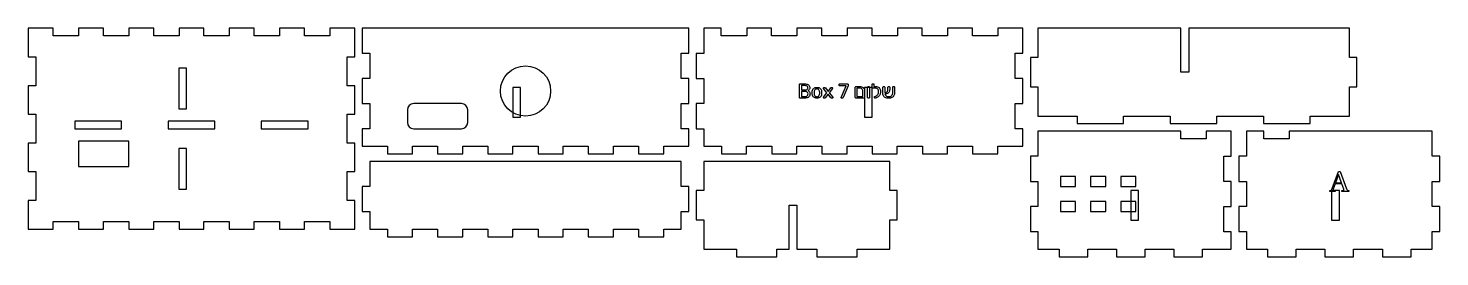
# Model space of a CAD drawing. Header units: millimetres. Extents: x 5 to 567, y 304 to 395.
import ezdxf

# ---------------------------------------------------------------- set-up
doc = ezdxf.new("R2010")
doc.units = ezdxf.units.MM
for name, color, linetype in [('CUT', 1, 'CONTINUOUS'), ('ENGRAVE', 7, 'CONTINUOUS'), ('SCORE', 5, 'CONTINUOUS')]:
    doc.layers.add(name, color=color, linetype=linetype)

msp = doc.modelspace()

# ---------------------------------------------------------------- linework, layer by layer
at = {"layer": 'CUT'}
for points in [[(5, 315), (14.95, 315), (14.95, 318), (25.05, 318), (25.05, 315), (34.95, 315), (34.95, 318), (45.05, 318), (45.05, 315), (54.95, 315), (54.95, 318), (65.05, 318), (65.05, 315), (74.95, 315), (74.95, 318), (85.05, 318), (85.05, 315), (94.95, 315), (94.95, 318), (105.05, 318), (105.05, 315), (114.95, 315), (114.95, 318), (125.05, 318), (125.05, 315), (135, 315), (135, 326.3786), (132, 326.3786), (132, 337.9071), (135, 337.9071), (135, 349.2357), (132, 349.2357), (132, 360.7643), (135, 360.7643), (135, 372.0929), (132, 372.0929), (132, 383.6214), (135, 383.6214), (135, 395), (125.05, 395), (125.05, 392), (114.95, 392), (114.95, 395), (105.05, 395), (105.05, 392), (94.95, 392), (94.95, 395), (85.05, 395), (85.05, 392), (74.95, 392), (74.95, 395), (65.05, 395), (65.05, 392), (54.95, 392), (54.95, 395), (45.05, 395), (45.05, 392), (34.95, 392), (34.95, 395), (25.05, 395), (25.05, 392), (14.95, 392), (14.95, 395), (5, 395), (5, 383.6214), (8, 383.6214), (8, 372.0929), (5, 372.0929), (5, 360.7643), (8, 360.7643), (8, 349.2357), (5, 349.2357), (5, 337.9071), (8, 337.9071), (8, 326.3786), (5, 326.3786)], [(138, 348), (148, 348), (148, 345), (158, 345), (158, 348), (168, 348), (168, 345), (178, 345), (178, 348), (188, 348), (188, 345), (198, 345), (198, 348), (208, 348), (208, 345), (218, 345), (218, 348), (228, 348), (228, 345), (238, 345), (238, 348), (248, 348), (248, 345), (258, 345), (258, 348), (268, 348), (268, 354.95), (265, 354.95), (265, 365.05), (268, 365.05), (268, 374.95), (265, 374.95), (265, 385.05), (268, 385.05), (268, 395), (138, 395), (138, 385.05), (141, 385.05), (141, 374.95), (138, 374.95), (138, 365.05), (141, 365.05), (141, 354.95), (138, 354.95)], [(274, 348), (281, 348), (281, 345), (291, 345), (291, 348), (301, 348), (301, 345), (311, 345), (311, 348), (321, 348), (321, 345), (331, 345), (331, 348), (341, 348), (341, 345), (351, 345), (351, 348), (361, 348), (361, 345), (371, 345), (371, 348), (381, 348), (381, 345), (391, 345), (391, 348), (401, 348), (401, 354.95), (398, 354.95), (398, 365.05), (401, 365.05), (401, 374.95), (398, 374.95), (398, 385.05), (401, 385.05), (401, 395), (391.05, 395), (391.05, 392), (380.95, 392), (380.95, 395), (371.05, 395), (371.05, 392), (360.95, 392), (360.95, 395), (351.05, 395), (351.05, 392), (340.95, 392), (340.95, 395), (331.05, 395), (331.05, 392), (320.95, 392), (320.95, 395), (311.05, 395), (311.05, 392), (300.95, 392), (300.95, 395), (291.05, 395), (291.05, 392), (280.95, 392), (280.95, 395), (274, 395), (274, 385), (271, 385), (271, 375), (274, 375), (274, 365), (271, 365), (271, 355), (274, 355)], [(407, 360), (422.5714, 360), (422.5714, 357), (441.1429, 357), (441.1429, 360), (459.7143, 360), (459.7143, 357), (478.2857, 357), (478.2857, 360), (496.8571, 360), (496.8571, 357), (515.4286, 357), (515.4286, 360), (531, 360), (531, 371.6667), (534, 371.6667), (534, 383.3333), (531, 383.3333), (531, 395), (467.05, 395), (467.05, 377.5), (463.95, 377.5), (463.95, 395), (407, 395), (407, 383.3333), (404, 383.3333), (404, 371.6667), (407, 371.6667)], [(64.95, 362.95), (68.05, 362.95), (68.05, 379.05), (64.95, 379.05)], [(197.95, 359.6167), (201.05, 359.6167), (201.05, 371.3833), (197.95, 371.3833)], [(337.95, 359.6167), (341.05, 359.6167), (341.05, 371.3833), (337.95, 371.3833)], [(23.5214, 354.95), (42.1929, 354.95), (42.1929, 358.05), (23.5214, 358.05)], [(60.6643, 354.95), (79.3357, 354.95), (79.3357, 358.05), (60.6643, 358.05)], [(97.8071, 354.95), (116.4786, 354.95), (116.4786, 358.05), (97.8071, 358.05)], [(407, 307), (415.4286, 307), (415.4286, 304), (426.8571, 304), (426.8571, 307), (438.2857, 307), (438.2857, 304), (449.7143, 304), (449.7143, 307), (461.1429, 307), (461.1429, 304), (472.5714, 304), (472.5714, 307), (484, 307), (484, 313.95), (481, 313.95), (481, 324.05), (484, 324.05), (484, 333.95), (481, 333.95), (481, 344.05), (484, 344.05), (484, 354), (474.05, 354), (474.05, 351), (463.95, 351), (463.95, 354), (407, 354), (407, 344), (404, 344), (404, 334), (407, 334), (407, 324), (404, 324), (404, 314), (407, 314)], [(490, 307), (498.4286, 307), (498.4286, 304), (509.8571, 304), (509.8571, 307), (521.2857, 307), (521.2857, 304), (532.7143, 304), (532.7143, 307), (544.1429, 307), (544.1429, 304), (555.5714, 304), (555.5714, 307), (564, 307), (564, 314), (567, 314), (567, 324), (564, 324), (564, 334), (567, 334), (567, 344), (564, 344), (564, 354), (507.05, 354), (507.05, 351), (496.95, 351), (496.95, 354), (490, 354), (490, 344), (487, 344), (487, 334), (490, 334), (490, 324), (487, 324), (487, 314), (490, 314)], [(64.95, 330.95), (68.05, 330.95), (68.05, 347.05), (64.95, 347.05)], [(141, 315), (148, 315), (148, 312), (158, 312), (158, 315), (168, 315), (168, 312), (178, 312), (178, 315), (188, 315), (188, 312), (198, 312), (198, 315), (208, 315), (208, 312), (218, 312), (218, 315), (228, 315), (228, 312), (238, 312), (238, 315), (248, 315), (248, 312), (258, 312), (258, 315), (265, 315), (265, 322), (268, 322), (268, 332), (265, 332), (265, 342), (141, 342), (141, 332), (138, 332), (138, 322), (141, 322)], [(274, 307), (287, 307), (287, 304), (303, 304), (303, 307), (307.95, 307), (307.95, 324.5), (311.05, 324.5), (311.05, 307), (319, 307), (319, 304), (335, 304), (335, 307), (348, 307), (348, 318.6667), (351, 318.6667), (351, 330.3333), (348, 330.3333), (348, 342), (274, 342), (274, 330.3333), (271, 330.3333), (271, 318.6667), (274, 318.6667)], [(525.35, 330.04), (523.214, 330.04), (523.214, 330.388), (523.499, 330.4045), (523.706, 330.454), (523.856, 330.5455), (523.97, 330.688), (524.066, 330.883), (524.162, 331.132), (524.162, 331.132), (526.706, 337.96), (527.39, 337.96), (529.886, 331.048), (529.9805, 330.805), (530.072, 330.628), (530.1815, 330.508), (530.33, 330.436), (530.528, 330.4), (530.786, 330.388), (530.786, 330.388), (530.786, 330.04), (528.038, 330.04), (528.038, 330.388), (528.482, 330.388), (528.704, 330.427), (528.818, 330.544), (528.842, 330.718), (528.794, 330.928), (528.794, 330.928), (528.038, 333.04), (525.386, 333.04), (524.618, 330.892), (524.5775, 330.6865), (524.6, 330.526), (524.7035, 330.4225), (524.906, 330.388), (524.906, 330.388), (525.35, 330.388)], [(416, 332), (422, 332), (422, 336), (416, 336)], [(428, 332), (434, 332), (434, 336), (428, 336)], [(440, 332), (446, 332), (446, 336), (440, 336)], [(525.53, 333.448), (527.894, 333.448), (526.73, 336.712), (526.694, 336.712)], [(416, 322), (422, 322), (422, 326), (416, 326)], [(428, 322), (434, 322), (434, 326), (428, 326)], [(440, 322), (446, 322), (446, 326), (440, 326)], [(443.95, 318.6167), (447.05, 318.6167), (447.05, 330.3833), (443.95, 330.3833)], [(523.95, 318.6167), (527.05, 318.6167), (527.05, 330.3833), (523.95, 330.3833)]]:
    msp.add_lwpolyline(points, close=True, dxfattribs=at)
msp.add_circle((203, 370), 10, dxfattribs=at)
at = {"layer": 'ENGRAVE'}
for points in [[(314.508, 367.2), (312.252, 367.2), (312.116, 367.252), (312.068, 367.384), (312.068, 367.384), (312.068, 372.608), (312.116, 372.748), (312.252, 372.8), (312.252, 372.8), (314.444, 372.8), (314.8196, 372.7782), (315.1462, 372.7129), (315.424, 372.604), (315.6551, 372.4578), (315.8418, 372.2804), (315.984, 372.072), (316.084, 371.8391), (316.144, 371.5884), (316.164, 371.32), (316.164, 371.32), (316.137, 371.015), (316.056, 370.756), (315.935, 370.542), (315.788, 370.372), (315.63, 370.241), (315.476, 370.144), (315.476, 370.144), (315.6764, 370.0213), (315.8618, 369.856), (316.032, 369.648), (316.1676, 369.4027), (316.2489, 369.1253), (316.276, 368.816), (316.276, 368.816), (316.2538, 368.5307), (316.1871, 368.2613), (316.076, 368.008), (315.9209, 367.7791), (315.7222, 367.5831), (315.48, 367.42), (315.196, 367.2978), (314.872, 367.2244), (314.508, 367.2)], [(312.852, 372.152), (312.852, 370.432), (314.324, 370.432), (314.6378, 370.4582), (314.8964, 370.5369), (315.1, 370.668), (315.2467, 370.8444), (315.3347, 371.0591), (315.364, 371.312), (315.364, 371.312), (315.3347, 371.5627), (315.2467, 371.7707), (315.1, 371.936), (314.8964, 372.056), (314.6378, 372.128), (314.324, 372.152), (314.324, 372.152)], [(319.012, 367.12), (319.012, 367.12), (318.6289, 367.1458), (318.2902, 367.2231), (317.996, 367.352), (317.7453, 367.5267), (317.5373, 367.7413), (317.372, 367.996), (317.2493, 368.2836), (317.1693, 368.5969), (317.132, 368.936), (317.132, 368.936), (317.126, 369.091), (317.124, 369.284), (317.126, 369.475), (317.132, 369.624), (317.132, 369.624), (317.1698, 369.9671), (317.2511, 370.2818), (317.376, 370.568), (317.5436, 370.8204), (317.7529, 371.0338), (318.004, 371.208), (318.2973, 371.3369), (318.6333, 371.4142), (319.012, 371.44), (319.012, 371.44), (319.3907, 371.4142), (319.7267, 371.3369), (320.02, 371.208), (320.2711, 371.0338), (320.4804, 370.8204), (320.648, 370.568), (320.7729, 370.2818), (320.8542, 369.9671), (320.892, 369.624), (320.892, 369.624), (320.898, 369.475), (320.9, 369.284), (320.898, 369.091), (320.892, 368.936), (320.892, 368.936), (320.8547, 368.5969), (320.7747, 368.2836), (320.652, 367.996), (320.4867, 367.7413), (320.2787, 367.5267), (320.028, 367.352), (319.7338, 367.2231), (319.3951, 367.1458)], [(322.116, 367.2), (321.708, 367.2), (321.592, 367.248), (321.54, 367.368), (321.54, 367.368), (321.552, 367.428), (321.596, 367.512), (321.596, 367.512), (322.988, 369.328), (321.684, 371.048), (321.64, 371.128), (321.628, 371.192), (321.628, 371.192), (321.676, 371.312), (321.796, 371.36), (321.796, 371.36), (322.204, 371.36), (322.34, 371.316), (322.412, 371.232), (322.412, 371.232), (323.476, 369.848), (324.54, 371.224), (324.616, 371.312), (324.748, 371.36), (324.748, 371.36), (325.14, 371.36), (325.26, 371.312), (325.308, 371.192), (325.308, 371.192), (325.296, 371.128), (325.252, 371.048), (325.252, 371.048), (323.932, 369.312), (325.324, 367.512), (325.368, 367.432), (325.38, 367.368), (325.38, 367.368), (325.332, 367.248), (325.212, 367.2), (325.212, 367.2), (324.788, 367.2), (324.66, 367.24), (324.58, 367.32), (324.58, 367.32), (323.46, 368.784), (322.324, 367.32), (322.252, 367.248), (322.116, 367.2)], [(329.204, 367.2), (328.772, 367.2), (328.656, 367.252), (328.612, 367.376), (328.612, 367.376), (328.628, 367.448), (328.628, 367.448), (330.62, 372.104), (327.996, 372.104), (327.864, 372.156), (327.812, 372.288), (327.812, 372.288), (327.812, 372.608), (327.825, 372.687), (327.864, 372.748), (327.996, 372.8), (327.996, 372.8), (331.276, 372.8), (331.36, 372.787), (331.42, 372.748), (331.468, 372.608), (331.468, 372.608), (331.468, 372.312), (331.464, 372.218), (331.452, 372.144), (331.404, 372), (331.404, 372), (329.436, 367.4), (329.352, 367.268), (329.289, 367.217), (329.204, 367.2)], [(337.812, 367.2), (334.444, 367.2), (334.312, 367.252), (334.26, 367.384), (334.26, 367.384), (334.26, 371.584), (334.312, 371.716), (334.444, 371.768), (334.444, 371.768), (335.972, 371.768), (336.404, 371.7436), (336.7827, 371.6702), (337.108, 371.548), (337.3813, 371.3778), (337.604, 371.1604), (337.776, 370.896), (337.8982, 370.584), (337.9716, 370.224), (337.996, 369.816), (337.996, 369.816), (337.996, 367.384), (337.948, 367.252), (337.812, 367.2)], [(334.948, 371.128), (334.948, 367.84), (337.284, 367.84), (337.284, 369.776), (337.2484, 370.1711), (337.1418, 370.5031), (336.964, 370.772), (336.7071, 370.9698), (336.3631, 371.0884), (335.932, 371.128), (335.932, 371.128)], [(339.748, 367.2), (339.372, 367.2), (339.24, 367.252), (339.188, 367.384), (339.188, 367.384), (339.188, 371.584), (339.24, 371.716), (339.372, 371.768), (339.372, 371.768), (339.748, 371.768), (339.884, 371.716), (339.932, 371.584), (339.932, 371.584), (339.932, 367.384), (339.884, 367.252), (339.748, 367.2)], [(342.476, 367.24), (342.148, 367.128), (342.012, 367.148), (341.948, 367.272), (341.948, 367.272), (341.948, 367.64), (341.992, 367.768), (342.047, 367.818), (342.124, 367.856), (342.124, 367.856), (342.436, 367.976), (342.6382, 368.0729), (342.8289, 368.1822), (343.008, 368.304), (343.1689, 368.448), (343.3049, 368.624), (343.416, 368.832), (343.4982, 369.0791), (343.5476, 369.3724), (343.564, 369.712), (343.564, 369.712), (343.5502, 370.0351), (343.5089, 370.3111), (343.44, 370.54), (343.3387, 370.7258), (343.2, 370.8724), (343.024, 370.98), (342.8058, 371.0533), (342.5404, 371.0973), (342.228, 371.112), (342.228, 371.112), (341.988, 371.112), (341.956, 371.112), (341.956, 371.112), (341.212, 371.12), (341.08, 371.168), (341.028, 371.296), (341.028, 371.296), (341.028, 372.696), (341.08, 372.828), (341.212, 372.88), (341.212, 372.88), (341.548, 372.88), (341.684, 372.828), (341.732, 372.696), (341.732, 372.696), (341.732, 371.768), (342.34, 371.768), (342.7924, 371.7449), (343.1791, 371.6756), (343.5, 371.56), (343.7609, 371.3933), (343.9676, 371.1707), (344.12, 370.892), (344.2244, 370.5538), (344.2871, 370.1524), (344.308, 369.688), (344.308, 369.688), (344.2911, 369.3316), (344.2404, 369.0089), (344.156, 368.72), (344.0427, 368.4613), (343.9053, 368.2293), (343.744, 368.024), (343.5631, 367.8431), (343.3671, 367.6844), (343.156, 367.548), (342.9347, 367.4302), (342.708, 367.3276), (342.476, 367.24)], [(347.38, 367.8), (347.628, 367.8), (347.9564, 367.8178), (348.2484, 367.8818), (348.504, 367.992), (348.7227, 368.1444), (348.904, 368.3351), (349.048, 368.564), (349.1524, 368.824), (349.2151, 369.108), (349.236, 369.416), (349.236, 369.416), (349.236, 371.584), (349.288, 371.716), (349.42, 371.768), (349.42, 371.768), (349.756, 371.768), (349.884, 371.716), (349.932, 371.584), (349.932, 371.584), (349.932, 369.36), (349.9142, 369.0298), (349.8609, 368.7218), (349.772, 368.436), (349.6502, 368.1747), (349.4982, 367.94), (349.316, 367.732), (349.1067, 367.5529), (348.8733, 367.4049), (348.616, 367.288), (348.3373, 367.2053), (348.04, 367.16), (347.724, 367.152), (347.724, 367.152), (347.124, 367.152), (346.7889, 367.1787), (346.4769, 367.2587), (346.188, 367.392), (345.9302, 367.5733), (345.7116, 367.7973), (345.532, 368.064), (345.3987, 368.3671), (345.3187, 368.7004), (345.292, 369.064), (345.292, 369.064), (345.292, 371.584), (345.344, 371.716), (345.476, 371.768), (345.476, 371.768), (345.812, 371.768), (345.944, 371.716), (345.996, 371.584), (345.996, 371.584), (346.02, 369.328), (346.3027, 369.3582), (346.5427, 369.4169), (346.74, 369.504), (346.74, 369.504), (346.9271, 369.6293), (347.0724, 369.7813), (347.176, 369.96), (347.2449, 370.1582), (347.2862, 370.3689), (347.3, 370.592), (347.3, 370.592), (347.3, 371.584), (347.348, 371.716), (347.484, 371.768), (347.484, 371.768), (347.812, 371.768), (347.944, 371.716), (347.996, 371.584), (347.996, 371.584), (347.996, 370.56), (347.9702, 370.2249), (347.8929, 369.9129), (347.764, 369.624), (347.5827, 369.3662), (347.348, 369.1476), (347.06, 368.968), (347.06, 368.968), (346.7693, 368.8533), (346.4413, 368.776), (346.076, 368.736), (346.076, 368.736), (346.1551, 368.52), (346.2644, 368.3307), (346.404, 368.168), (346.404, 368.168), (346.6831, 367.9636), (347.0084, 367.8409), (347.38, 367.8)], [(312.852, 369.792), (312.852, 367.848), (314.404, 367.848), (314.7196, 367.8791), (314.9836, 367.9724), (315.196, 368.128), (315.3516, 368.3289), (315.4449, 368.5582), (315.476, 368.816), (315.476, 368.816), (315.4449, 369.0822), (315.3516, 369.3156), (315.196, 369.516), (314.9836, 369.6693), (314.7196, 369.7613), (314.404, 369.792), (314.404, 369.792)], [(319.012, 367.736), (319.012, 367.736), (319.3204, 367.7711), (319.5844, 367.8764), (319.804, 368.052), (319.9711, 368.2951), (320.0778, 368.6031), (320.124, 368.976), (320.124, 368.976), (320.13, 369.112), (320.132, 369.28), (320.13, 369.448), (320.124, 369.584), (320.124, 369.584), (320.0778, 369.9569), (319.9711, 370.2649), (319.804, 370.508), (319.5844, 370.6836), (319.3204, 370.7889), (319.012, 370.824), (319.012, 370.824), (318.7031, 370.7889), (318.4378, 370.6836), (318.216, 370.508), (318.0476, 370.2649), (317.9422, 369.9569), (317.9, 369.584), (317.9, 369.584), (317.894, 369.448), (317.892, 369.28), (317.894, 369.112), (317.9, 368.976), (317.9, 368.976), (317.9422, 368.6031), (318.0476, 368.2951), (318.216, 368.052), (318.4378, 367.8764), (318.7031, 367.7711)]]:
    msp.add_lwpolyline(points, close=True, dxfattribs=at)
msp.add_lwpolyline([(158.5, 355), (177.5, 355, 0.4142), (180, 357.5), (180, 362.5, 0.4142), (177.5, 365), (158.5, 365, 0.4142), (156, 362.5), (156, 357.5, 0.4142)], format="xyb", close=True, dxfattribs=at)
at = {"layer": 'SCORE'}
msp.add_lwpolyline([(25, 340), (45, 340), (45, 350), (25, 350)], close=True, dxfattribs=at)

doc.saveas('drawing.dxf')
